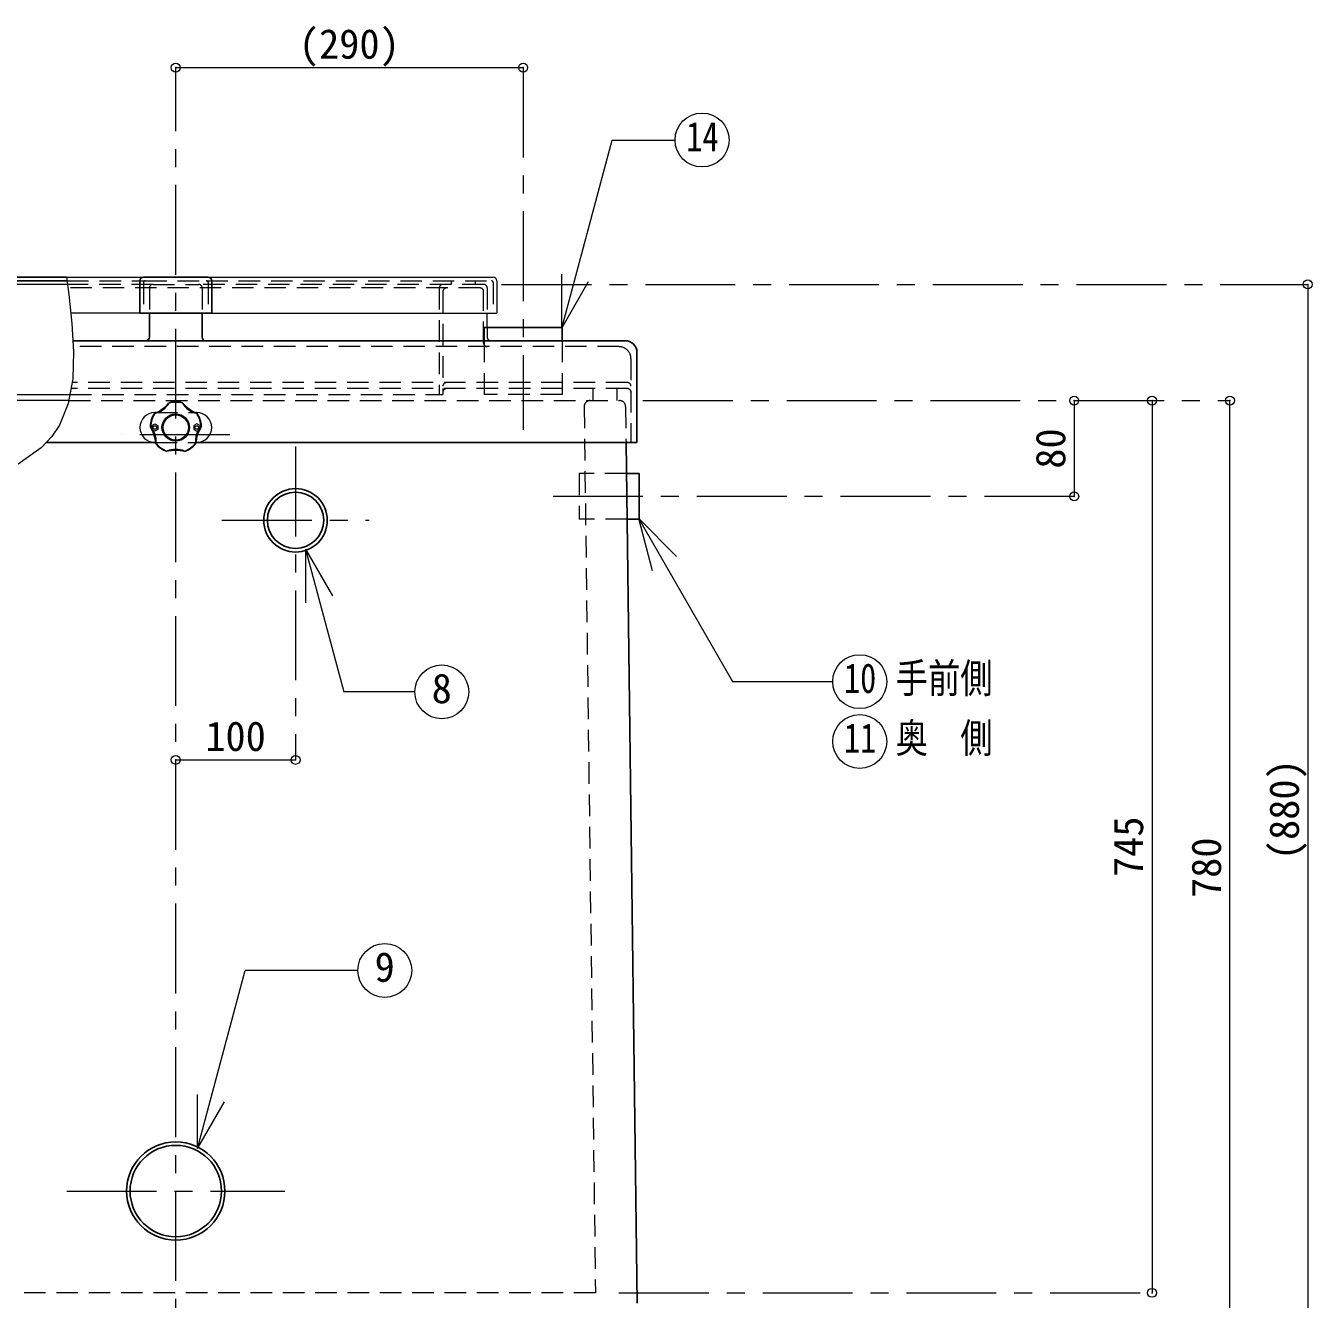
# Model space of a CAD drawing. Units: millimetres at full size, sheet at 1:15. Extents: x -3127 to 2948, y -2102 to 2112.
# Drawn here: x -214 to 860, y -1173 to -110 of the extents above; entities that cross this region are included whole.
import ezdxf
from ezdxf.enums import TextEntityAlignment as Align

# ---------------------------------------------------------------- set-up
doc = ezdxf.new("R2010")
doc.units = ezdxf.units.MM
doc.header["$LTSCALE"] = 15
doc.header["$PDMODE"] = 32
doc.header["$PDSIZE"] = 7.5
doc.linetypes.add('CHAIN1', pattern=[8, 5, -1, 1, -1])
doc.linetypes.add('DASHED1', pattern=[1.8, 1.2, -0.6])
doc.layers.add('0-0_ﾚｲﾔ1', color=7, linetype='Continuous', lineweight=18)
doc.styles.add('ＭＳ ゴシック', font='')
doc.styles.get('ＭＳ ゴシック').set_extended_font_data('MS Gothic')

msp = doc.modelspace()

# ---------------------------------------------------------------- linework, layer by layer
at = {"layer": '0-0_ﾚｲﾔ1', "color": 4, "lineweight": 9}
for p, q in [((-89.08, -144.5), (200.92, -144.5)), ((-179.42, -325.5), (-312.08, -325.5)), ((855.92, -325.5), (855.92, -1202.5)), ((170.92, -361.5), (170.92, -349.5)), ((-309.08, -417.5), (-177.48, -417.5)), ((-178.37, -422.5), (-434.97, -422.5)), ((660.92, -422.5), (660.92, -502.5)), ((725.92, -422.5), (725.92, -1167.5)), ((790.92, -1202.5), (790.92, -422.5)), ((-89.08, -722.5), (10.92, -722.5))]:
    msp.add_line(p, q, dxfattribs=at)
at = {"layer": '0-0_ﾚｲﾔ1', "color": 4, "linetype": 'CHAIN1', "lineweight": 9}
for p, q in [((-89.08, -1277.5), (-89.08, -144.5)), ((200.92, -144.5), (200.92, -447)), ((182.92, -325.5), (855.92, -325.5)), ((300.92, -422.5), (790.92, -422.5)), ((-44.08, -451), (-134.08, -451)), ((10.92, -461), (10.92, -722.5)), ((660.92, -502.5), (222.77, -502.5)), ((-50.58, -522.5), (72.42, -522.5)), ((-180.08, -1082.5), (1.92, -1082.5)), ((280.92, -1167.5), (725.92, -1167.5))]:
    msp.add_line(p, q, dxfattribs=at)
at = {"layer": '0-0_ﾚｲﾔ1', "color": 5, "lineweight": 25}
for p, q in [((-354.08, -319.5), (-180.18, -319.5)), ((-116.08, -319.5), (-62.08, -319.5)), ((-352.58, -322.5), (-179.8, -322.5)), ((-119.08, -322.5), (-119.08, -349.5)), ((-59.08, -322.5), (-59.08, -349.5)), ((-59.08, -349.5), (-119.08, -349.5)), ((-111.08, -369.5), (-111.08, -349.46)), ((-67.08, -369.5), (-67.08, -349.49)), ((233.42, -361.5), (168.42, -361.5)), ((168.42, -361.5), (168.42, -372.5)), ((233.42, -361.5), (233.42, -372.5)), ((285.92, -372.5), (-174.91, -372.5)), ((295.92, -382.5), (295.92, -457.5)), ((-197.31, -457.5), (-105.97, -457.5)), ((-72.19, -457.5), (295.92, -457.5)), ((295.99, -1176), (286.79, -457.5)), ((297.77, -483.5), (287.17, -483.5))]:
    msp.add_line(p, q, dxfattribs=at)
at = {"layer": '0-0_ﾚｲﾔ1'}
for p, q in [((-180.18, -319.5), (-116.08, -319.5)), ((-62.08, -319.5), (175.92, -319.5)), ((233.1, -361.94), (233.1, -316.94)), ((178.92, -322.5), (178.92, -349.5)), ((233.1, -361.94), (255.6, -322.96)), ((-119.08, -349.5), (-176.68, -349.5)), ((-59.08, -349.5), (178.92, -349.5)), ((-105.51, -432.5), (-106.58, -432.5)), ((-71.58, -432.5), (-72.64, -432.5)), ((297.07, -520.8), (328.89, -552.62)), ((297.07, -520.8), (308.72, -564.26)), ((19.25, -546.5), (19.25, -591.5)), ((19.25, -546.5), (41.75, -585.47)), ((19.25, -546.5), (51.2, -665.73)), ((110.49, -665.73), (51.2, -665.73)), ((-70.96, -1046.88), (-31.16, -898.35)), ((62.87, -898.35), (-31.16, -898.35)), ((-70.96, -1046.88), (-70.96, -1001.88)), ((-70.96, -1046.88), (-48.46, -1007.91))]:
    msp.add_line(p, q, dxfattribs=at)
at = {"layer": '0-0_ﾚｲﾔ1', "color": 4, "linetype": 'DASHED1', "lineweight": 9}
for p, q in [((-179.8, -322.5), (-114.58, -322.5)), ((-108.08, -325.5), (-179.42, -325.5)), ((164.92, -328.5), (-179.05, -328.5)), ((167.92, -325.5), (-70.08, -325.5)), ((-63.58, -322.5), (174.42, -322.5)), ((130.92, -328.5), (130.92, -417.5)), ((133.92, -331.5), (133.92, -417.5)), ((140.92, -322.5), (140.92, -325.5)), ((160.92, -322.5), (160.92, -325.5)), ((167.92, -374.5), (167.92, -331.5)), ((170.92, -328.5), (170.92, -349.5)), ((175.92, -324), (175.92, -349.5)), ((170.92, -361.5), (170.92, -369.5)), ((-177.48, -417.5), (133.92, -417.5)), ((259.11, -412.5), (259.11, -422.5)), ((279.11, -412.5), (279.11, -422.5)), ((-105.51, -432.5), (-72.64, -432.5)), ((-109.08, -443.25), (-106.58, -442)), ((-109.08, -443.25), (-109.08, -446.75)), ((-106.58, -448), (-109.08, -446.75)), ((-106.58, -442), (-104.08, -443.25)), ((-104.08, -446.75), (-106.58, -448)), ((-104.08, -443.25), (-104.08, -446.75)), ((-71.58, -442), (-74.08, -443.25)), ((-74.08, -443.25), (-74.08, -446.75)), ((-74.08, -446.75), (-71.58, -448)), ((-69.08, -443.25), (-71.58, -442)), ((-71.58, -448), (-69.08, -446.75)), ((-69.08, -443.25), (-69.08, -446.75))]:
    msp.add_line(p, q, dxfattribs=at)
at = {"layer": '0-0_ﾚｲﾔ1', "linetype": 'DASHED1'}
for p, q in [((-116.08, -324), (-116.08, -349.46)), ((-114.58, -322.5), (-63.58, -322.5)), ((-111.08, -328.5), (-111.08, -349.46)), ((-108.08, -325.5), (-70.08, -325.5)), ((-67.08, -328.5), (-67.08, -349.49)), ((-62.08, -324), (-62.08, -349.5)), ((168.42, -372.5), (168.42, -417.5)), ((233.42, -372.5), (233.42, -417.5)), ((280.92, -377.5), (-174.63, -377.5)), ((290.92, -387.5), (290.92, -457.5)), ((287.92, -407.5), (-175.7, -407.5)), ((287.92, -412.5), (-176.59, -412.5)), ((233.42, -417.5), (168.42, -417.5)), ((259.11, -412.5), (259.11, -422.5)), ((279.11, -412.5), (279.11, -422.5)), ((-178.37, -422.5), (281.41, -422.5)), ((286.41, -427.43), (286.79, -457.5)), ((-105.97, -457.5), (-72.19, -457.5)), ((287.57, -521.5), (247.77, -521.5))]:
    msp.add_line(p, q, dxfattribs=at)
at = {"layer": '0-0_ﾚｲﾔ1'}
for points in [[(233.1, -361.94), (275.15, -204.98), (327.76, -204.98)], [(-180.18, -319.5), (-178.38, -333.83), (-175.73, -358.25), (-174.37, -381.89), (-175.12, -404.25), (-178.79, -424.83), (-186.19, -443.13), (-192.51, -452.51), (-201.5, -461.85), (-220.75, -475.69)], [(297.07, -520.8), (375.81, -657.17), (459.38, -657.17)]]:
    msp.add_lwpolyline(points, dxfattribs=at)
at = {"layer": '0-0_ﾚｲﾔ1', "linetype": 'DASHED1'}
for points in [[(251.81, -427.56), (261.28, -1167.5), (-439.44, -1167.5)], [(287.17, -483.5), (247.77, -483.5), (247.77, -521.5)]]:
    msp.add_lwpolyline(points, dxfattribs=at)
at = {"layer": '0-0_ﾚｲﾔ1', "color": 5, "lineweight": 25}
msp.add_lwpolyline([(297.77, -483.5), (297.77, -521.5), (287.57, -521.5)], dxfattribs=at)
at = {"layer": '0-0_ﾚｲﾔ1'}
for centre, radius in [((350.26, -204.98), 22.5), ((-89.08, -445), 10.5), ((132.99, -665.73), 22.5), ((481.88, -657.17), 22.5), ((481.88, -707.17), 22.5), ((85.37, -898.35), 22.5)]:
    msp.add_circle(centre, radius, dxfattribs=at)
at = {"layer": '0-0_ﾚｲﾔ1', "color": 4, "lineweight": 9}
msp.add_circle((-89.08, -445), 11.5, dxfattribs=at)
at = {"layer": '0-0_ﾚｲﾔ1', "color": 4, "linetype": 'DASHED1', "lineweight": 9}
for centre in [(-106.58, -445), (-71.58, -445)]:
    msp.add_circle(centre, 1.5, dxfattribs=at)
at = {"layer": '0-0_ﾚｲﾔ1', "color": 5, "lineweight": 25}
for centre, radius in [((10.92, -522.5), 26.5), ((10.92, -522.5), 23.5), ((-89.08, -1082.5), 41), ((-89.08, -1082.5), 38.15)]:
    msp.add_circle(centre, radius, dxfattribs=at)
for centre, radius, start, end in [((-116.08, -322.5), 3, 90, 180), ((-62.08, -322.5), 3, 0, 90), ((-114.08, -369.5), 3, 270, 0), ((-64.08, -369.5), 3, 180, 270), ((285.92, -382.5), 10, 0, 90)]:
    msp.add_arc(centre, radius, start, end, dxfattribs=at)
at = {"layer": '0-0_ﾚｲﾔ1'}
for centre, radius, start, end in [((175.92, -322.5), 3, 0, 90), ((-117.92, -405.3), 29.89, 291.41115, 320.58885), ((-110.83, -415.06), 18.83, 283.0119, 328.9881), ((-89.08, -445), 21.5, 74.5, 105.5), ((-89.08, -445), 21, 74.5, 105.5), ((-67.33, -415.06), 18.83, 211.0119, 256.9881), ((-60.24, -405.3), 29.89, 219.41115, 248.58885), ((-106.58, -445), 12.5, 90, 270), ((-89.08, -445), 21.5, 146.5, 177.5), ((-89.08, -445), 21, 146.5, 177.5), ((-71.58, -445), 12.5, 270, 90), ((-89.08, -445), 21, 2.5, 33.5), ((-89.08, -445), 21.5, 2.5, 33.5), ((-135.74, -460.16), 29.89, 3.41115, 32.58885), ((-124.27, -456.43), 18.83, 355.0119, 40.9881), ((-53.88, -456.43), 18.83, 139.0119, 184.9881), ((-42.41, -460.16), 29.89, 147.41115, 176.58885), ((-89.08, -445), 21.5, 218.5, 249.5), ((-89.08, -445), 21, 218.5, 249.5), ((-89.08, -445), 21, 290.5, 321.5), ((-89.08, -445), 21.5, 290.5, 321.5), ((-89.08, -494.06), 29.89, 75.41115, 104.58885), ((-89.08, -482), 18.83, 67.0119, 112.9881)]:
    msp.add_arc(centre, radius, start, end, dxfattribs=at)
at = {"layer": '0-0_ﾚｲﾔ1', "linetype": 'DASHED1'}
for centre, radius, start, end in [((-114.58, -324), 1.5, 90, 180), ((-108.08, -328.5), 3, 90, 180), ((-70.08, -328.5), 3, 0, 90), ((-63.58, -324), 1.5, 0, 90), ((280.92, -387.5), 10, 0, 90), ((287.92, -410.5), 3, 0, 90), ((287.92, -415.5), 3, 0, 90), ((256.81, -427.5), 5, 90, 180.7329), ((281.41, -427.5), 5, 0.7329, 90)]:
    msp.add_arc(centre, radius, start, end, dxfattribs=at)
at = {"layer": '0-0_ﾚｲﾔ1', "color": 4, "linetype": 'DASHED1', "lineweight": 9}
for centre, radius, start, end in [((133.92, -328.5), 3, 90, 180), ((136.92, -331.5), 3, 90, 180), ((164.92, -331.5), 3, 0, 90), ((167.92, -328.5), 3, 0, 90), ((174.42, -324), 1.5, 0, 90), ((170.92, -374.5), 3, 180, 270), ((173.92, -369.5), 3, 180, 260.40593), ((136.92, -410.5), 3, 90, 180), ((136.92, -415.5), 3, 90, 180)]:
    msp.add_arc(centre, radius, start, end, dxfattribs=at)
at = {"layer": '0-0_ﾚｲﾔ1', "color": 1}
for p in [(-89.08, -144.5), (200.92, -144.5), (855.92, -325.5), (660.92, -422.5), (725.92, -422.5), (790.92, -422.5), (660.92, -502.5), (-89.08, -722.5), (10.92, -722.5), (725.92, -1167.5)]:
    msp.add_point(p, dxfattribs=at)

# ---------------------------------------------------------------- texts
at = {"layer": '0-0_ﾚｲﾔ1', "style": 'ＭＳ ゴシック'}
for s, p in [('(290)', (13.73, -144.5)), ('8', (124.55, -682.6)), ('100', (-64.39, -722.5)), ('9', (76.93, -915.22))]:
    msp.add_text(s, height=24.74, dxfattribs=at).set_placement(p, align=Align.BOTTOM_LEFT)
at = {"layer": '0-0_ﾚｲﾔ1', "style": 'ＭＳ ゴシック', "width": 0.8}
for s, p in [('14', (337.13, -221.85)), ('10', (468.76, -674.05)), ('手前側', (511.88, -674.05)), ('11', (468.76, -724.05)), ('奥\u3000側', (511.88, -724.05))]:
    msp.add_text(s, height=24.74, dxfattribs=at).set_placement(p, align=Align.BOTTOM_LEFT)
at = {"layer": '0-0_ﾚｲﾔ1', "style": 'ＭＳ ゴシック'}
for s, p in [('80', (660.92, -479.37)), ('(880)', (855.92, -806.18)), ('745', (725.92, -820.31)), ('780', (790.92, -837.81))]:
    msp.add_text(s, height=24.74, rotation=90, dxfattribs=at).set_placement(p, align=Align.BOTTOM_LEFT)

doc.saveas('drawing.dxf')
